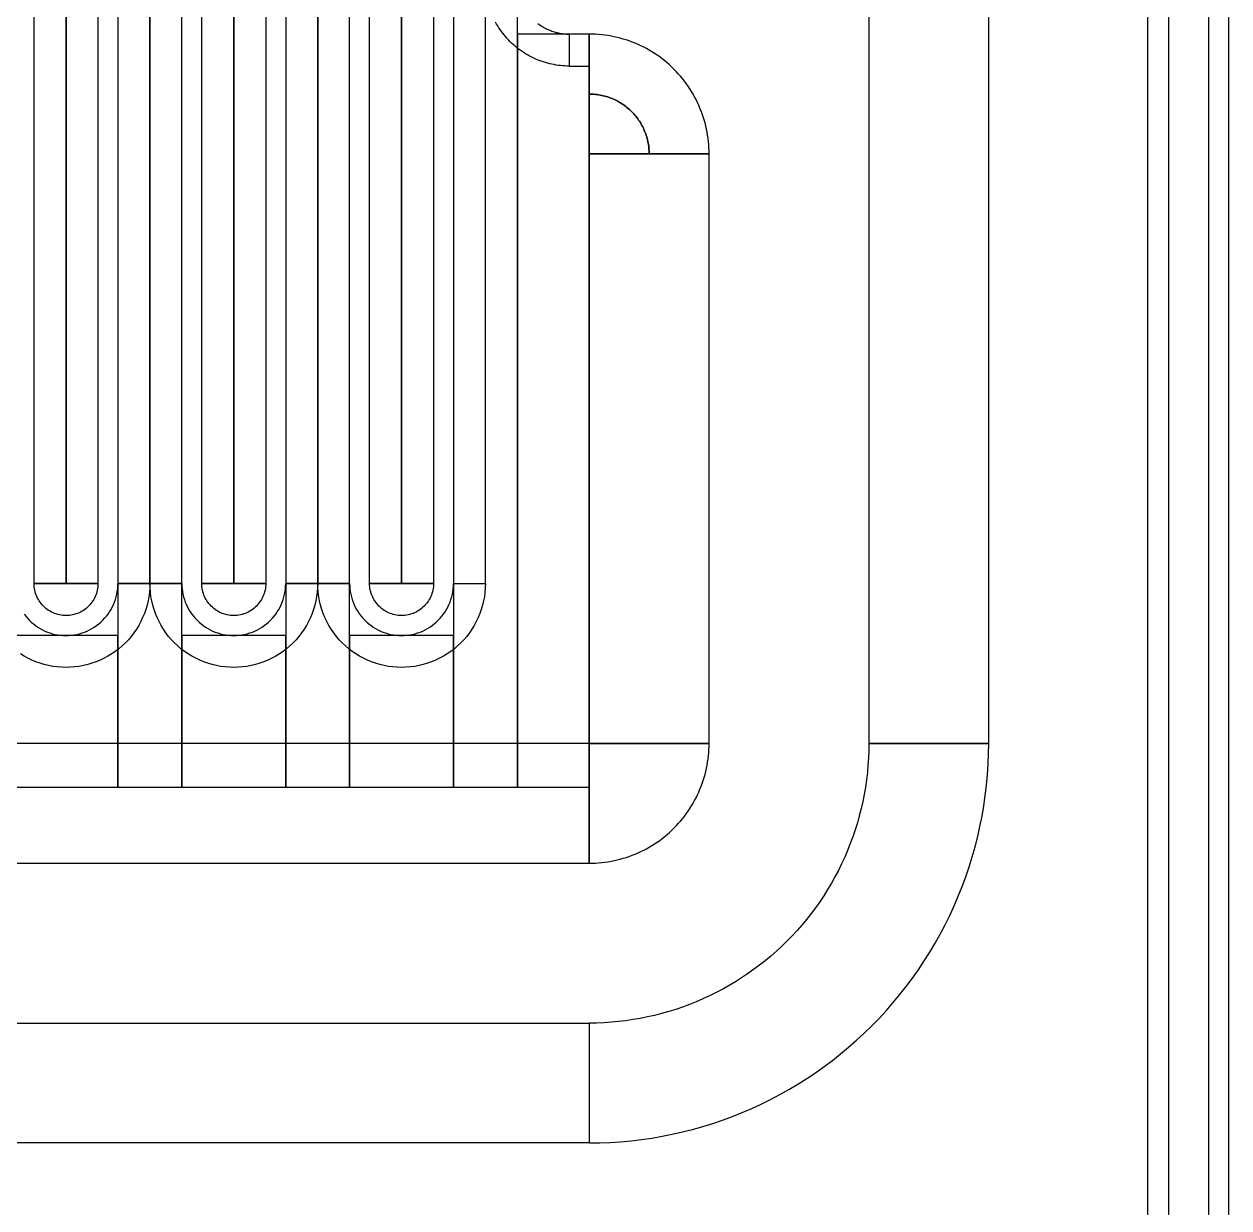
# Model space of a CAD drawing. Extents: x -21939 to 21943, y -23600 to 16600.
# Drawn here: x -14291.5 to -13989.9, y -12946.2 to -12650 of the extents above; entities that cross this region are included whole.
import ezdxf

# ---------------------------------------------------------------- set-up
doc = ezdxf.new("R2010")
doc.units = 0

# ---------------------------------------------------------------- blocks, each defined once
blk = doc.blocks.new('QTUNE1')
for points in [[(3295, 5400), (3295, 1200), (3289.86, 1200), (3289.86, 5400), (3295, 5400)], [(3305, 5400), (3305, 1200), (3310.14, 1200), (3310.14, 5400), (3305, 5400)], [(3250, 4470), (3250, 4830), (3220, 4830), (3220, 4470), (3250, 4470)], [(3011, 4510), (3011, 4790), (3019, 4790), (3019, 4510), (3011, 4510)], [(3027, 4790), (3027, 4510), (3019, 4510), (3019, 4790), (3027, 4790)], [(3032, 4790), (3032, 4510), (3040, 4510), (3040, 4790), (3032, 4790)], [(3048, 4510), (3048, 4790), (3040, 4790), (3040, 4510), (3048, 4510)], [(3053, 4510), (3053, 4790), (3061, 4790), (3061, 4510), (3053, 4510)], [(3069, 4790), (3069, 4510), (3061, 4510), (3061, 4790), (3069, 4790)], [(3074, 4790), (3074, 4510), (3082, 4510), (3082, 4790), (3074, 4790)], [(3090, 4510), (3090, 4790), (3082, 4790), (3082, 4510), (3090, 4510)], [(3095, 4510), (3095, 4790), (3103, 4790), (3103, 4510), (3095, 4510)], [(3111, 4790), (3111, 4510), (3103, 4510), (3103, 4790), (3111, 4790)], [(3116, 4790), (3116, 4510), (3124, 4510), (3124, 4790), (3116, 4790)], [(3116, 4660.5), (3116, 4459), (3132, 4459), (3132, 4660.5), (3116, 4660.5)], [(3145, 4639.5), (3144.45, 4639.51), (3143.9, 4639.53), (3143.35, 4639.56), (3142.8, 4639.62), (3142.26, 4639.68), (3141.71, 4639.76), (3141.17, 4639.85), (3140.63, 4639.96), (3140.1, 4640.08), (3139.56, 4640.22), (3139.04, 4640.36), (3138.51, 4640.53), (3137.99, 4640.7), (3137.47, 4640.89), (3136.96, 4641.1), (3136.46, 4641.32), (3135.96, 4641.55), (3135.47, 4641.79), (3134.98, 4642.04), (3134.5, 4642.31), (3134.03, 4642.59), (3133.56, 4642.89), (3133.11, 4643.19), (3132.66, 4643.51), (3132.22, 4643.84), (3131.78, 4644.18), (3131.36, 4644.53), (3130.95, 4644.89), (3130.54, 4645.27), (3130.15, 4645.65), (3129.77, 4646.04), (3129.39, 4646.45), (3129.03, 4646.86), (3128.68, 4647.28), (3128.34, 4647.72), (3128.01, 4648.16), (3127.69, 4648.61), (3127.39, 4649.06), (3127.09, 4649.53), (3126.81, 4650), (3126.54, 4650.48)], [(3137.09, 4650.19), (3137.36, 4649.98), (3137.64, 4649.79), (3137.92, 4649.6), (3138.21, 4649.42), (3138.5, 4649.24), (3138.8, 4649.08), (3139.1, 4648.92), (3139.4, 4648.77), (3139.71, 4648.62), (3140.03, 4648.49), (3140.34, 4648.36), (3140.66, 4648.25), (3140.98, 4648.14), (3141.31, 4648.04), (3141.64, 4647.94), (3141.97, 4647.86), (3142.3, 4647.78), (3142.63, 4647.72), (3142.97, 4647.66), (3143.3, 4647.61), (3143.64, 4647.57), (3143.98, 4647.54), (3144.32, 4647.52), (3144.66, 4647.5), (3145, 4647.5), (3145, 4639.5)], [(3132, 4647.5), (3132, 4459), (3150, 4459), (3150, 4647.5), (3132, 4647.5)], [(3150, 4647.5), (3145, 4647.5), (3145, 4639.5), (3150, 4639.5), (3150, 4647.5)], [(3180, 4617.5), (3179.99, 4618.29), (3179.96, 4619.07), (3179.91, 4619.85), (3179.84, 4620.64), (3179.74, 4621.42), (3179.63, 4622.19), (3179.5, 4622.97), (3179.34, 4623.74), (3179.17, 4624.5), (3178.98, 4625.26), (3178.76, 4626.02), (3178.53, 4626.77), (3178.28, 4627.51), (3178.01, 4628.25), (3177.72, 4628.98), (3177.41, 4629.7), (3177.08, 4630.42), (3176.73, 4631.12), (3176.36, 4631.81), (3175.98, 4632.5), (3175.58, 4633.17), (3175.16, 4633.84), (3174.72, 4634.49), (3174.27, 4635.13), (3173.8, 4635.76), (3173.31, 4636.38), (3172.81, 4636.98), (3172.29, 4637.57), (3171.76, 4638.15), (3171.21, 4638.71), (3170.65, 4639.26), (3170.07, 4639.79), (3169.48, 4640.31), (3168.88, 4640.81), (3168.26, 4641.3), (3167.63, 4641.77), (3166.99, 4642.22), (3166.34, 4642.66), (3165.67, 4643.08), (3165, 4643.48), (3164.31, 4643.86), (3163.62, 4644.23), (3162.92, 4644.58), (3162.2, 4644.91), (3161.48, 4645.22), (3160.75, 4645.51), (3160.01, 4645.78), (3159.27, 4646.03), (3158.52, 4646.26), (3157.76, 4646.48), (3157, 4646.67), (3156.24, 4646.84), (3155.47, 4647), (3154.69, 4647.13), (3153.92, 4647.24), (3153.14, 4647.34), (3152.35, 4647.41), (3151.57, 4647.46), (3150.79, 4647.49), (3150, 4647.5), (3150, 4632.5), (3150.39, 4632.49), (3150.79, 4632.48), (3151.18, 4632.45), (3151.57, 4632.42), (3151.96, 4632.37), (3152.35, 4632.32), (3152.73, 4632.25), (3153.12, 4632.17), (3153.5, 4632.09), (3153.88, 4631.99), (3154.26, 4631.88), (3154.64, 4631.77), (3155.01, 4631.64), (3155.38, 4631.5), (3155.74, 4631.36), (3156.1, 4631.2), (3156.46, 4631.04), (3156.81, 4630.87), (3157.16, 4630.68), (3157.5, 4630.49), (3157.84, 4630.29), (3158.17, 4630.08), (3158.5, 4629.86), (3158.82, 4629.64), (3159.13, 4629.4), (3159.44, 4629.16), (3159.74, 4628.91), (3160.04, 4628.65), (3160.33, 4628.38), (3160.61, 4628.11), (3160.88, 4627.83), (3161.15, 4627.54), (3161.41, 4627.24), (3161.66, 4626.94), (3161.9, 4626.63), (3162.14, 4626.32), (3162.36, 4626), (3162.58, 4625.67), (3162.79, 4625.34), (3162.99, 4625), (3163.18, 4624.66), (3163.37, 4624.31), (3163.54, 4623.96), (3163.7, 4623.6), (3163.86, 4623.24), (3164, 4622.88), (3164.14, 4622.51), (3164.27, 4622.14), (3164.38, 4621.76), (3164.49, 4621.38), (3164.59, 4621), (3164.67, 4620.62), (3164.75, 4620.23), (3164.82, 4619.85), (3164.87, 4619.46), (3164.92, 4619.07), (3164.95, 4618.68), (3164.98, 4618.29), (3164.99, 4617.89), (3165, 4617.5), (3180, 4617.5)], [(3165, 4617.5), (3164.99, 4617.89), (3164.98, 4618.29), (3164.95, 4618.68), (3164.92, 4619.07), (3164.87, 4619.46), (3164.82, 4619.85), (3164.75, 4620.23), (3164.67, 4620.62), (3164.59, 4621), (3164.49, 4621.38), (3164.38, 4621.76), (3164.27, 4622.14), (3164.14, 4622.51), (3164, 4622.88), (3163.86, 4623.24), (3163.7, 4623.6), (3163.54, 4623.96), (3163.37, 4624.31), (3163.18, 4624.66), (3162.99, 4625), (3162.79, 4625.34), (3162.58, 4625.67), (3162.36, 4626), (3162.14, 4626.32), (3161.9, 4626.63), (3161.66, 4626.94), (3161.41, 4627.24), (3161.15, 4627.54), (3160.88, 4627.83), (3160.61, 4628.11), (3160.33, 4628.38), (3160.04, 4628.65), (3159.74, 4628.91), (3159.44, 4629.16), (3159.13, 4629.4), (3158.82, 4629.64), (3158.5, 4629.86), (3158.17, 4630.08), (3157.84, 4630.29), (3157.5, 4630.49), (3157.16, 4630.68), (3156.81, 4630.87), (3156.46, 4631.04), (3156.1, 4631.2), (3155.74, 4631.36), (3155.38, 4631.5), (3155.01, 4631.64), (3154.64, 4631.77), (3154.26, 4631.88), (3153.88, 4631.99), (3153.5, 4632.09), (3153.12, 4632.17), (3152.73, 4632.25), (3152.35, 4632.32), (3151.96, 4632.37), (3151.57, 4632.42), (3151.18, 4632.45), (3150.79, 4632.48), (3150.39, 4632.49), (3150, 4632.5), (3150, 4617.5), (3150, 4617.5), (3150, 4617.5), (3150, 4617.5), (3150, 4617.5), (3150, 4617.5), (3150, 4617.5), (3150, 4617.5), (3150, 4617.5), (3150, 4617.5), (3150, 4617.5), (3150, 4617.5), (3150, 4617.5), (3150, 4617.5), (3150, 4617.5), (3150, 4617.5), (3150, 4617.5), (3150, 4617.5), (3150, 4617.5), (3150, 4617.5), (3150, 4617.5), (3150, 4617.5), (3150, 4617.5), (3150, 4617.5), (3150, 4617.5), (3150, 4617.5), (3150, 4617.5), (3150, 4617.5), (3150, 4617.5), (3150, 4617.5), (3150, 4617.5), (3150, 4617.5), (3150, 4617.5), (3150, 4617.5), (3150, 4617.5), (3150, 4617.5), (3150, 4617.5), (3150, 4617.5), (3150, 4617.5), (3150, 4617.5), (3150, 4617.5), (3150, 4617.5), (3150, 4617.5), (3150, 4617.5), (3150, 4617.5), (3150, 4617.5), (3150, 4617.5), (3150, 4617.5), (3150, 4617.5), (3150, 4617.5), (3150, 4617.5), (3150, 4617.5), (3150, 4617.5), (3150, 4617.5), (3150, 4617.5), (3150, 4617.5), (3150, 4617.5), (3150, 4617.5), (3150, 4617.5), (3150, 4617.5), (3150, 4617.5), (3165, 4617.5)], [(3180, 4617.5), (3150, 4617.5), (3150, 4470), (3180, 4470), (3180, 4617.5)], [(3040, 4510), (3039.97, 4508.9), (3039.88, 4507.8), (3039.74, 4506.71), (3039.54, 4505.63), (3039.28, 4504.56), (3038.97, 4503.51), (3038.61, 4502.47), (3038.18, 4501.46), (3037.71, 4500.47), (3037.19, 4499.5), (3036.61, 4498.56), (3035.99, 4497.66), (3035.32, 4496.78), (3034.61, 4495.95), (3033.85, 4495.15), (3033.05, 4494.39), (3032.22, 4493.68), (3031.34, 4493.01), (3030.44, 4492.39), (3029.5, 4491.81), (3028.53, 4491.29), (3027.54, 4490.82), (3026.53, 4490.39), (3025.49, 4490.03), (3024.44, 4489.72), (3023.37, 4489.46), (3022.29, 4489.26), (3021.2, 4489.12), (3020.1, 4489.03), (3019, 4489), (3017.9, 4489.03), (3016.8, 4489.12), (3015.71, 4489.26), (3014.63, 4489.46), (3013.56, 4489.72), (3012.51, 4490.03), (3011.47, 4490.39), (3010.46, 4490.82), (3009.47, 4491.29), (3008.5, 4491.81), (3007.56, 4492.39)], [(3008.48, 4502.36), (3008.9, 4501.82), (3009.34, 4501.3), (3009.81, 4500.81), (3010.3, 4500.34), (3010.82, 4499.9), (3011.36, 4499.48), (3011.92, 4499.1), (3012.5, 4498.74), (3013.1, 4498.42), (3013.71, 4498.12), (3014.34, 4497.86), (3014.98, 4497.64), (3015.64, 4497.44), (3016.3, 4497.28), (3016.97, 4497.16), (3017.64, 4497.07), (3018.32, 4497.02), (3019, 4497), (3019.68, 4497.02), (3020.36, 4497.07), (3021.03, 4497.16), (3021.7, 4497.28), (3022.36, 4497.44), (3023.02, 4497.64), (3023.66, 4497.86), (3024.29, 4498.12), (3024.9, 4498.42), (3025.5, 4498.74), (3026.08, 4499.1), (3026.64, 4499.48), (3027.18, 4499.9), (3027.7, 4500.34), (3028.19, 4500.81), (3028.66, 4501.3), (3029.1, 4501.82), (3029.52, 4502.36), (3029.9, 4502.92), (3030.26, 4503.5), (3030.58, 4504.1), (3030.88, 4504.71), (3031.14, 4505.34), (3031.36, 4505.98), (3031.56, 4506.64), (3031.72, 4507.3), (3031.84, 4507.97), (3031.93, 4508.64), (3031.98, 4509.32), (3032, 4510), (3040, 4510)], [(3027, 4510), (3026.99, 4509.58), (3026.96, 4509.16), (3026.9, 4508.75), (3026.83, 4508.34), (3026.73, 4507.93), (3026.61, 4507.53), (3026.47, 4507.13), (3026.31, 4506.75), (3026.13, 4506.37), (3025.93, 4506), (3025.71, 4505.64), (3025.47, 4505.3), (3025.22, 4504.97), (3024.95, 4504.65), (3024.66, 4504.34), (3024.35, 4504.05), (3024.03, 4503.78), (3023.7, 4503.53), (3023.36, 4503.29), (3023, 4503.07), (3022.63, 4502.87), (3022.25, 4502.69), (3021.87, 4502.53), (3021.47, 4502.39), (3021.07, 4502.27), (3020.66, 4502.17), (3020.25, 4502.1), (3019.84, 4502.04), (3019.42, 4502.01), (3019, 4502), (3018.58, 4502.01), (3018.16, 4502.04), (3017.75, 4502.1), (3017.34, 4502.17), (3016.93, 4502.27), (3016.53, 4502.39), (3016.13, 4502.53), (3015.75, 4502.69), (3015.37, 4502.87), (3015, 4503.07), (3014.64, 4503.29), (3014.3, 4503.53), (3013.97, 4503.78), (3013.65, 4504.05), (3013.34, 4504.34), (3013.05, 4504.65), (3012.78, 4504.97), (3012.53, 4505.3), (3012.29, 4505.64), (3012.07, 4506), (3011.87, 4506.37), (3011.69, 4506.75), (3011.53, 4507.13), (3011.39, 4507.53), (3011.27, 4507.93), (3011.17, 4508.34), (3011.1, 4508.75), (3011.04, 4509.16), (3011.01, 4509.58), (3011, 4510), (3019, 4510), (3019, 4510), (3019, 4510), (3019, 4510), (3019, 4510), (3019, 4510), (3019, 4510), (3019, 4510), (3019, 4510), (3019, 4510), (3019, 4510), (3019, 4510), (3019, 4510), (3019, 4510), (3019, 4510), (3019, 4510), (3019, 4510), (3019, 4510), (3019, 4510), (3019, 4510), (3019, 4510), (3019, 4510), (3019, 4510), (3019, 4510), (3019, 4510), (3019, 4510), (3019, 4510), (3019, 4510), (3019, 4510), (3019, 4510), (3019, 4510), (3019, 4510), (3019, 4510), (3019, 4510), (3019, 4510), (3019, 4510), (3019, 4510), (3019, 4510), (3019, 4510), (3019, 4510), (3019, 4510), (3019, 4510), (3019, 4510), (3019, 4510), (3019, 4510), (3019, 4510), (3019, 4510), (3019, 4510), (3019, 4510), (3019, 4510), (3019, 4510), (3019, 4510), (3019, 4510), (3019, 4510), (3019, 4510), (3019, 4510), (3019, 4510), (3019, 4510), (3019, 4510), (3019, 4510), (3019, 4510), (3027, 4510)], [(3048, 4510), (3032, 4510), (3032, 4459), (3048, 4459), (3048, 4510)], [(3082, 4510), (3081.97, 4508.9), (3081.88, 4507.8), (3081.74, 4506.71), (3081.54, 4505.63), (3081.28, 4504.56), (3080.97, 4503.51), (3080.61, 4502.47), (3080.18, 4501.46), (3079.71, 4500.47), (3079.19, 4499.5), (3078.61, 4498.56), (3077.99, 4497.66), (3077.32, 4496.78), (3076.61, 4495.95), (3075.85, 4495.15), (3075.05, 4494.39), (3074.22, 4493.68), (3073.34, 4493.01), (3072.44, 4492.39), (3071.5, 4491.81), (3070.53, 4491.29), (3069.54, 4490.82), (3068.53, 4490.39), (3067.49, 4490.03), (3066.44, 4489.72), (3065.37, 4489.46), (3064.29, 4489.26), (3063.2, 4489.12), (3062.1, 4489.03), (3061, 4489), (3059.9, 4489.03), (3058.8, 4489.12), (3057.71, 4489.26), (3056.63, 4489.46), (3055.56, 4489.72), (3054.51, 4490.03), (3053.47, 4490.39), (3052.46, 4490.82), (3051.47, 4491.29), (3050.5, 4491.81), (3049.56, 4492.39), (3048.66, 4493.01), (3047.78, 4493.68), (3046.95, 4494.39), (3046.15, 4495.15), (3045.39, 4495.95), (3044.68, 4496.78), (3044.01, 4497.66), (3043.39, 4498.56), (3042.81, 4499.5), (3042.29, 4500.47), (3041.82, 4501.46), (3041.39, 4502.47), (3041.03, 4503.51), (3040.72, 4504.56), (3040.46, 4505.63), (3040.26, 4506.71), (3040.12, 4507.8), (3040.03, 4508.9), (3040, 4510), (3048, 4510), (3048.02, 4509.32), (3048.07, 4508.64), (3048.16, 4507.97), (3048.28, 4507.3), (3048.44, 4506.64), (3048.64, 4505.98), (3048.86, 4505.34), (3049.12, 4504.71), (3049.42, 4504.1), (3049.74, 4503.5), (3050.1, 4502.92), (3050.48, 4502.36), (3050.9, 4501.82), (3051.34, 4501.3), (3051.81, 4500.81), (3052.3, 4500.34), (3052.82, 4499.9), (3053.36, 4499.48), (3053.92, 4499.1), (3054.5, 4498.74), (3055.1, 4498.42), (3055.71, 4498.12), (3056.34, 4497.86), (3056.98, 4497.64), (3057.64, 4497.44), (3058.3, 4497.28), (3058.97, 4497.16), (3059.64, 4497.07), (3060.32, 4497.02), (3061, 4497), (3061.68, 4497.02), (3062.36, 4497.07), (3063.03, 4497.16), (3063.7, 4497.28), (3064.36, 4497.44), (3065.02, 4497.64), (3065.66, 4497.86), (3066.29, 4498.12), (3066.9, 4498.42), (3067.5, 4498.74), (3068.08, 4499.1), (3068.64, 4499.48), (3069.18, 4499.9), (3069.7, 4500.34), (3070.19, 4500.81), (3070.66, 4501.3), (3071.1, 4501.82), (3071.52, 4502.36), (3071.9, 4502.92), (3072.26, 4503.5), (3072.58, 4504.1), (3072.88, 4504.71), (3073.14, 4505.34), (3073.36, 4505.98), (3073.56, 4506.64), (3073.72, 4507.3), (3073.84, 4507.97), (3073.93, 4508.64), (3073.98, 4509.32), (3074, 4510), (3082, 4510)], [(3069, 4510), (3068.99, 4509.58), (3068.96, 4509.16), (3068.9, 4508.75), (3068.83, 4508.34), (3068.73, 4507.93), (3068.61, 4507.53), (3068.47, 4507.13), (3068.31, 4506.75), (3068.13, 4506.37), (3067.93, 4506), (3067.71, 4505.64), (3067.47, 4505.3), (3067.22, 4504.97), (3066.95, 4504.65), (3066.66, 4504.34), (3066.35, 4504.05), (3066.03, 4503.78), (3065.7, 4503.53), (3065.36, 4503.29), (3065, 4503.07), (3064.63, 4502.87), (3064.25, 4502.69), (3063.87, 4502.53), (3063.47, 4502.39), (3063.07, 4502.27), (3062.66, 4502.17), (3062.25, 4502.1), (3061.84, 4502.04), (3061.42, 4502.01), (3061, 4502), (3060.58, 4502.01), (3060.16, 4502.04), (3059.75, 4502.1), (3059.34, 4502.17), (3058.93, 4502.27), (3058.53, 4502.39), (3058.13, 4502.53), (3057.75, 4502.69), (3057.37, 4502.87), (3057, 4503.07), (3056.64, 4503.29), (3056.3, 4503.53), (3055.97, 4503.78), (3055.65, 4504.05), (3055.34, 4504.34), (3055.05, 4504.65), (3054.78, 4504.97), (3054.53, 4505.3), (3054.29, 4505.64), (3054.07, 4506), (3053.87, 4506.37), (3053.69, 4506.75), (3053.53, 4507.13), (3053.39, 4507.53), (3053.27, 4507.93), (3053.17, 4508.34), (3053.1, 4508.75), (3053.04, 4509.16), (3053.01, 4509.58), (3053, 4510), (3061, 4510), (3061, 4510), (3061, 4510), (3061, 4510), (3061, 4510), (3061, 4510), (3061, 4510), (3061, 4510), (3061, 4510), (3061, 4510), (3061, 4510), (3061, 4510), (3061, 4510), (3061, 4510), (3061, 4510), (3061, 4510), (3061, 4510), (3061, 4510), (3061, 4510), (3061, 4510), (3061, 4510), (3061, 4510), (3061, 4510), (3061, 4510), (3061, 4510), (3061, 4510), (3061, 4510), (3061, 4510), (3061, 4510), (3061, 4510), (3061, 4510), (3061, 4510), (3061, 4510), (3061, 4510), (3061, 4510), (3061, 4510), (3061, 4510), (3061, 4510), (3061, 4510), (3061, 4510), (3061, 4510), (3061, 4510), (3061, 4510), (3061, 4510), (3061, 4510), (3061, 4510), (3061, 4510), (3061, 4510), (3061, 4510), (3061, 4510), (3061, 4510), (3061, 4510), (3061, 4510), (3061, 4510), (3061, 4510), (3061, 4510), (3061, 4510), (3061, 4510), (3061, 4510), (3061, 4510), (3061, 4510), (3069, 4510)], [(3090, 4510), (3074, 4510), (3074, 4459), (3090, 4459), (3090, 4510)], [(3124, 4510), (3123.97, 4508.9), (3123.88, 4507.8), (3123.74, 4506.71), (3123.54, 4505.63), (3123.28, 4504.56), (3122.97, 4503.51), (3122.61, 4502.47), (3122.18, 4501.46), (3121.71, 4500.47), (3121.19, 4499.5), (3120.61, 4498.56), (3119.99, 4497.66), (3119.32, 4496.78), (3118.61, 4495.95), (3117.85, 4495.15), (3117.05, 4494.39), (3116.22, 4493.68), (3115.34, 4493.01), (3114.44, 4492.39), (3113.5, 4491.81), (3112.53, 4491.29), (3111.54, 4490.82), (3110.53, 4490.39), (3109.49, 4490.03), (3108.44, 4489.72), (3107.37, 4489.46), (3106.29, 4489.26), (3105.2, 4489.12), (3104.1, 4489.03), (3103, 4489), (3101.9, 4489.03), (3100.8, 4489.12), (3099.71, 4489.26), (3098.63, 4489.46), (3097.56, 4489.72), (3096.51, 4490.03), (3095.47, 4490.39), (3094.46, 4490.82), (3093.47, 4491.29), (3092.5, 4491.81), (3091.56, 4492.39), (3090.66, 4493.01), (3089.78, 4493.68), (3088.95, 4494.39), (3088.15, 4495.15), (3087.39, 4495.95), (3086.68, 4496.78), (3086.01, 4497.66), (3085.39, 4498.56), (3084.81, 4499.5), (3084.29, 4500.47), (3083.82, 4501.46), (3083.39, 4502.47), (3083.03, 4503.51), (3082.72, 4504.56), (3082.46, 4505.63), (3082.26, 4506.71), (3082.12, 4507.8), (3082.03, 4508.9), (3082, 4510), (3090, 4510), (3090.02, 4509.32), (3090.07, 4508.64), (3090.16, 4507.97), (3090.28, 4507.3), (3090.44, 4506.64), (3090.64, 4505.98), (3090.86, 4505.34), (3091.12, 4504.71), (3091.42, 4504.1), (3091.74, 4503.5), (3092.1, 4502.92), (3092.48, 4502.36), (3092.9, 4501.82), (3093.34, 4501.3), (3093.81, 4500.81), (3094.3, 4500.34), (3094.82, 4499.9), (3095.36, 4499.48), (3095.92, 4499.1), (3096.5, 4498.74), (3097.1, 4498.42), (3097.71, 4498.12), (3098.34, 4497.86), (3098.98, 4497.64), (3099.64, 4497.44), (3100.3, 4497.28), (3100.97, 4497.16), (3101.64, 4497.07), (3102.32, 4497.02), (3103, 4497), (3103.68, 4497.02), (3104.36, 4497.07), (3105.03, 4497.16), (3105.7, 4497.28), (3106.36, 4497.44), (3107.02, 4497.64), (3107.66, 4497.86), (3108.29, 4498.12), (3108.9, 4498.42), (3109.5, 4498.74), (3110.08, 4499.1), (3110.64, 4499.48), (3111.18, 4499.9), (3111.7, 4500.34), (3112.19, 4500.81), (3112.66, 4501.3), (3113.1, 4501.82), (3113.52, 4502.36), (3113.9, 4502.92), (3114.26, 4503.5), (3114.58, 4504.1), (3114.88, 4504.71), (3115.14, 4505.34), (3115.36, 4505.98), (3115.56, 4506.64), (3115.72, 4507.3), (3115.84, 4507.97), (3115.93, 4508.64), (3115.98, 4509.32), (3116, 4510), (3124, 4510)], [(3111, 4510), (3110.99, 4509.58), (3110.96, 4509.16), (3110.9, 4508.75), (3110.83, 4508.34), (3110.73, 4507.93), (3110.61, 4507.53), (3110.47, 4507.13), (3110.31, 4506.75), (3110.13, 4506.37), (3109.93, 4506), (3109.71, 4505.64), (3109.47, 4505.3), (3109.22, 4504.97), (3108.95, 4504.65), (3108.66, 4504.34), (3108.35, 4504.05), (3108.03, 4503.78), (3107.7, 4503.53), (3107.36, 4503.29), (3107, 4503.07), (3106.63, 4502.87), (3106.25, 4502.69), (3105.87, 4502.53), (3105.47, 4502.39), (3105.07, 4502.27), (3104.66, 4502.17), (3104.25, 4502.1), (3103.84, 4502.04), (3103.42, 4502.01), (3103, 4502), (3102.58, 4502.01), (3102.16, 4502.04), (3101.75, 4502.1), (3101.34, 4502.17), (3100.93, 4502.27), (3100.53, 4502.39), (3100.13, 4502.53), (3099.75, 4502.69), (3099.37, 4502.87), (3099, 4503.07), (3098.64, 4503.29), (3098.3, 4503.53), (3097.97, 4503.78), (3097.65, 4504.05), (3097.34, 4504.34), (3097.05, 4504.65), (3096.78, 4504.97), (3096.53, 4505.3), (3096.29, 4505.64), (3096.07, 4506), (3095.87, 4506.37), (3095.69, 4506.75), (3095.53, 4507.13), (3095.39, 4507.53), (3095.27, 4507.93), (3095.17, 4508.34), (3095.1, 4508.75), (3095.04, 4509.16), (3095.01, 4509.58), (3095, 4510), (3103, 4510), (3103, 4510), (3103, 4510), (3103, 4510), (3103, 4510), (3103, 4510), (3103, 4510), (3103, 4510), (3103, 4510), (3103, 4510), (3103, 4510), (3103, 4510), (3103, 4510), (3103, 4510), (3103, 4510), (3103, 4510), (3103, 4510), (3103, 4510), (3103, 4510), (3103, 4510), (3103, 4510), (3103, 4510), (3103, 4510), (3103, 4510), (3103, 4510), (3103, 4510), (3103, 4510), (3103, 4510), (3103, 4510), (3103, 4510), (3103, 4510), (3103, 4510), (3103, 4510), (3103, 4510), (3103, 4510), (3103, 4510), (3103, 4510), (3103, 4510), (3103, 4510), (3103, 4510), (3103, 4510), (3103, 4510), (3103, 4510), (3103, 4510), (3103, 4510), (3103, 4510), (3103, 4510), (3103, 4510), (3103, 4510), (3103, 4510), (3103, 4510), (3103, 4510), (3103, 4510), (3103, 4510), (3103, 4510), (3103, 4510), (3103, 4510), (3103, 4510), (3103, 4510), (3103, 4510), (3103, 4510), (3111, 4510)], [(3032, 4497), (3006, 4497), (3006, 4459), (3032, 4459), (3032, 4497)], [(3074, 4497), (3048, 4497), (3048, 4459), (3074, 4459), (3074, 4497)], [(3116, 4497), (3090, 4497), (3090, 4459), (3116, 4459), (3116, 4497)], [(2770, 4440), (3150, 4440), (3150, 4470), (2770, 4470), (2770, 4440)], [(3150, 4370), (3152.62, 4370.03), (3155.23, 4370.14), (3157.85, 4370.31), (3160.45, 4370.55), (3163.05, 4370.86), (3165.64, 4371.23), (3168.22, 4371.67), (3170.79, 4372.19), (3173.34, 4372.76), (3175.88, 4373.41), (3178.4, 4374.12), (3180.9, 4374.89), (3183.38, 4375.74), (3185.84, 4376.64), (3188.27, 4377.61), (3190.67, 4378.65), (3193.05, 4379.74), (3195.4, 4380.9), (3197.72, 4382.12), (3200, 4383.4), (3202.25, 4384.74), (3204.46, 4386.13), (3206.64, 4387.59), (3208.78, 4389.1), (3210.88, 4390.66), (3212.93, 4392.29), (3214.94, 4393.96), (3216.91, 4395.69), (3218.84, 4397.46), (3220.71, 4399.29), (3222.54, 4401.16), (3224.31, 4403.09), (3226.04, 4405.06), (3227.71, 4407.07), (3229.34, 4409.12), (3230.9, 4411.22), (3232.41, 4413.36), (3233.87, 4415.54), (3235.26, 4417.75), (3236.6, 4420), (3237.88, 4422.28), (3239.1, 4424.6), (3240.26, 4426.95), (3241.35, 4429.33), (3242.39, 4431.73), (3243.36, 4434.16), (3244.26, 4436.62), (3245.11, 4439.1), (3245.88, 4441.6), (3246.59, 4444.12), (3247.24, 4446.66), (3247.81, 4449.21), (3248.33, 4451.78), (3248.77, 4454.36), (3249.14, 4456.95), (3249.45, 4459.55), (3249.69, 4462.15), (3249.86, 4464.77), (3249.97, 4467.38), (3250, 4470), (3220, 4470), (3219.98, 4468.17), (3219.9, 4466.34), (3219.78, 4464.51), (3219.62, 4462.68), (3219.4, 4460.86), (3219.14, 4459.05), (3218.83, 4457.24), (3218.47, 4455.45), (3218.07, 4453.66), (3217.61, 4451.88), (3217.12, 4450.12), (3216.57, 4448.37), (3215.98, 4446.63), (3215.35, 4444.91), (3214.67, 4443.21), (3213.95, 4441.53), (3213.18, 4439.86), (3212.37, 4438.22), (3211.52, 4436.6), (3210.62, 4435), (3209.68, 4433.43), (3208.71, 4431.88), (3207.69, 4430.35), (3206.63, 4428.86), (3205.53, 4427.39), (3204.4, 4425.95), (3203.23, 4424.54), (3202.02, 4423.16), (3200.78, 4421.82), (3199.5, 4420.5), (3198.18, 4419.22), (3196.84, 4417.98), (3195.46, 4416.77), (3194.05, 4415.6), (3192.61, 4414.47), (3191.14, 4413.37), (3189.65, 4412.31), (3188.12, 4411.29), (3186.57, 4410.32), (3185, 4409.38), (3183.4, 4408.48), (3181.78, 4407.63), (3180.14, 4406.82), (3178.47, 4406.05), (3176.79, 4405.33), (3175.09, 4404.65), (3173.37, 4404.02), (3171.63, 4403.43), (3169.88, 4402.88), (3168.12, 4402.39), (3166.34, 4401.93), (3164.55, 4401.53), (3162.76, 4401.17), (3160.95, 4400.86), (3159.14, 4400.6), (3157.32, 4400.38), (3155.49, 4400.22), (3153.66, 4400.1), (3151.83, 4400.02), (3150, 4400), (3150, 4370)], [(3150, 4440), (3150.79, 4440.01), (3151.57, 4440.04), (3152.35, 4440.09), (3153.14, 4440.16), (3153.92, 4440.26), (3154.69, 4440.37), (3155.47, 4440.5), (3156.24, 4440.66), (3157, 4440.83), (3157.76, 4441.02), (3158.52, 4441.24), (3159.27, 4441.47), (3160.01, 4441.72), (3160.75, 4441.99), (3161.48, 4442.28), (3162.2, 4442.59), (3162.92, 4442.92), (3163.62, 4443.27), (3164.31, 4443.64), (3165, 4444.02), (3165.67, 4444.42), (3166.34, 4444.84), (3166.99, 4445.28), (3167.63, 4445.73), (3168.26, 4446.2), (3168.88, 4446.69), (3169.48, 4447.19), (3170.07, 4447.71), (3170.65, 4448.24), (3171.21, 4448.79), (3171.76, 4449.35), (3172.29, 4449.93), (3172.81, 4450.52), (3173.31, 4451.12), (3173.8, 4451.74), (3174.27, 4452.37), (3174.72, 4453.01), (3175.16, 4453.66), (3175.58, 4454.33), (3175.98, 4455), (3176.36, 4455.69), (3176.73, 4456.38), (3177.08, 4457.08), (3177.41, 4457.8), (3177.72, 4458.52), (3178.01, 4459.25), (3178.28, 4459.99), (3178.53, 4460.73), (3178.76, 4461.48), (3178.98, 4462.24), (3179.17, 4463), (3179.34, 4463.76), (3179.5, 4464.53), (3179.63, 4465.31), (3179.74, 4466.08), (3179.84, 4466.86), (3179.91, 4467.65), (3179.96, 4468.43), (3179.99, 4469.21), (3180, 4470), (3150, 4470), (3150, 4470), (3150, 4470), (3150, 4470), (3150, 4470), (3150, 4470), (3150, 4470), (3150, 4470), (3150, 4470), (3150, 4470), (3150, 4470), (3150, 4470), (3150, 4470), (3150, 4470), (3150, 4470), (3150, 4470), (3150, 4470), (3150, 4470), (3150, 4470), (3150, 4470), (3150, 4470), (3150, 4470), (3150, 4470), (3150, 4470), (3150, 4470), (3150, 4470), (3150, 4470), (3150, 4470), (3150, 4470), (3150, 4470), (3150, 4470), (3150, 4470), (3150, 4470), (3150, 4470), (3150, 4470), (3150, 4470), (3150, 4470), (3150, 4470), (3150, 4470), (3150, 4470), (3150, 4470), (3150, 4470), (3150, 4470), (3150, 4470), (3150, 4470), (3150, 4470), (3150, 4470), (3150, 4470), (3150, 4470), (3150, 4470), (3150, 4470), (3150, 4470), (3150, 4470), (3150, 4470), (3150, 4470), (3150, 4470), (3150, 4470), (3150, 4470), (3150, 4470), (3150, 4470), (3150, 4470), (3150, 4440)], [(2770, 4400), (3150, 4400), (3150, 4370), (2770, 4370), (2770, 4400)]]:
    blk.add_lwpolyline(points)

msp = doc.modelspace()

# ---------------------------------------------------------------- block references
msp.add_blockref('QTUNE1', (-17300, -17300))

doc.saveas('drawing.dxf')
